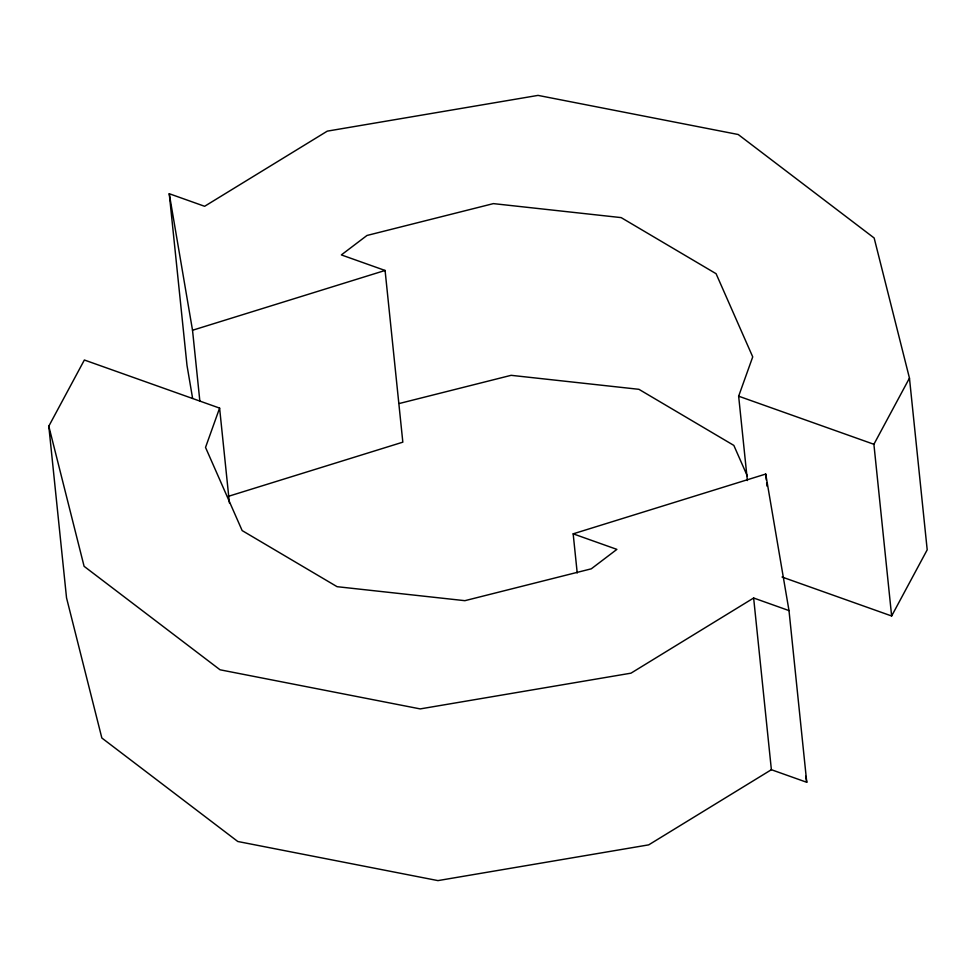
<?xml version="1.0" encoding="UTF-8"?>
<svg xmlns="http://www.w3.org/2000/svg" width="976" height="976" viewBox="0 0 976 976"><rect width="100%" height="100%" fill="white"/><g stroke="black" fill="none" stroke-linecap="round" stroke-linejoin="round"><path stroke-width="1.46" d="M573.168 533.835L765.721 474.055L788.998 610.586L806.749 782.288L771.382 769.71L648.711 844.862L437.956 880.608L237.79 841.495L101.846 738.002L66.539 597.885L48.8 426.183L84.363 360.01L219.6 408.102L205.533 447.423L242.158 530.59L337.086 586.686L464.881 600.679L591.285 568.825L616.893 549.378L573.168 533.835L577.219 572.997M747.372 480.534L738.649 396.195L752.728 356.874L716.091 273.707L621.163 217.611L493.38 203.618L366.976 235.472L341.356 254.919L385.081 270.462L402.832 442.165L227.652 496.552M782.02 577.011L891.637 615.99L873.898 444.287L909.461 378.115L874.154 237.998L738.21 134.505L538.044 95.392L327.289 131.138L204.618 206.29L169.251 193.712L187.002 365.414L192.626 398.428M891.637 615.99L927.2 549.817L909.461 378.115M788.998 610.586L753.643 598.007L630.972 673.172L420.217 708.905L220.051 669.792L84.095 566.312L48.8 426.183M199.848 401.038L192.528 330.254L385.081 270.462M399.416 403.466L511.119 375.321L638.914 389.314L733.842 445.41L747.274 475.898M738.649 396.195L873.898 444.287M805.725 776.286L806.749 782.288M169.251 193.712L192.528 330.254M765.721 474.055L766.343 480.07M766.66 483.083L766.965 486.097M753.643 598.007L771.382 769.71M219.6 408.102L229.409 502.994"/></g></svg>
